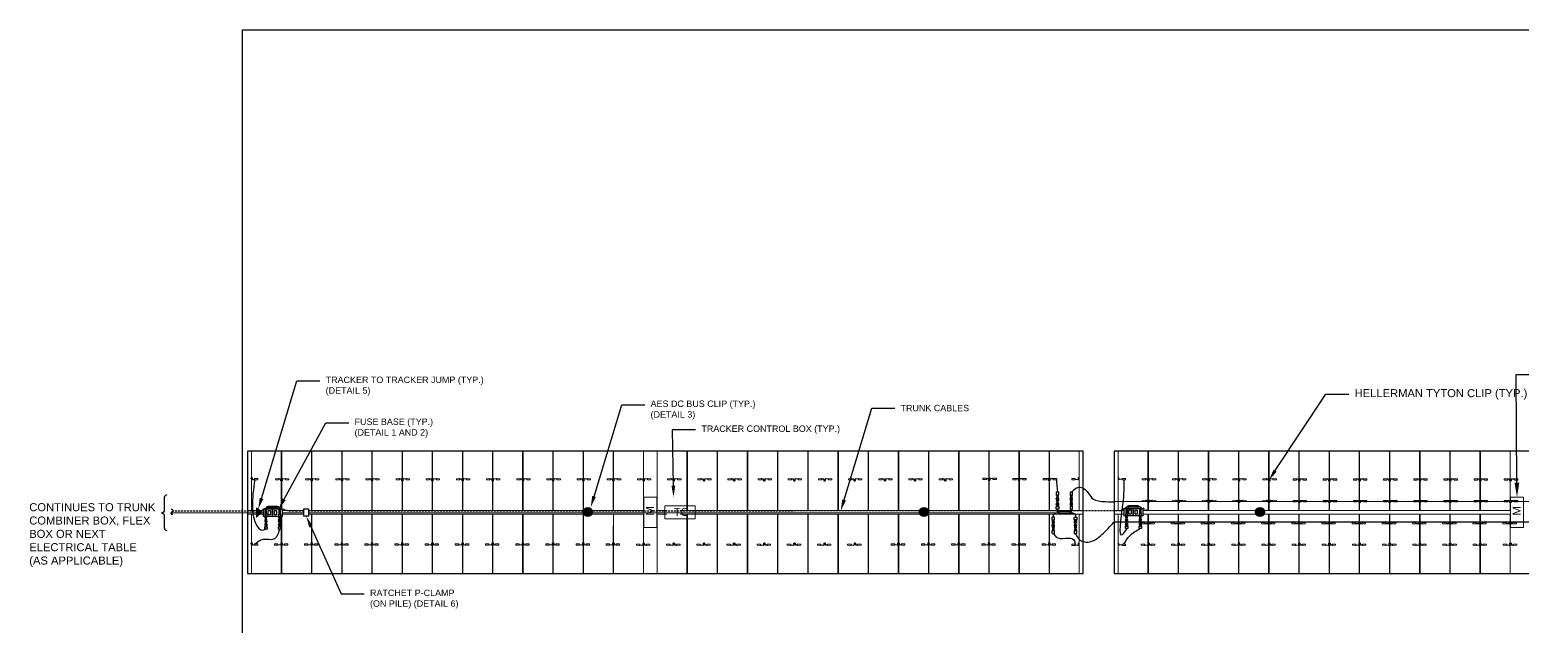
# Model space of a CAD drawing. Header units: feet. Extents: x -354 to 55127, y -297 to 4121.
# Drawn here: x -353.9 to -167.4, y 120.4 to 194.9 of the extents above; entities that cross this region are included whole.
import ezdxf
from ezdxf import colors
from ezdxf.entities.mleader import LeaderData, LeaderLine
from ezdxf.math import Vec2, Vec3

# ---------------------------------------------------------------- set-up
doc = ezdxf.new("R2010")
doc.units = ezdxf.units.FT
doc.header["$MEASUREMENT"] = 0
doc.set_wipeout_variables(frame=1)
doc.linetypes.add('ACAD-x100644055pbs01-civil$0${ Chain Double-Dash }', pattern=[0])
doc.linetypes.add('HIDDEN', pattern=[0.375, 0.25, -0.125])
for name, color, linetype in [('@2x27 Tracker LR5', 5, 'Continuous'), ('E-CABL-HARN', 6, 'HIDDEN'), ('E-CABL-HARN-NEG', 3, 'Continuous'), ('E-EQPM-HRDW', 16, 'Continuous'), ('E-HARN-COMP', 8, 'Continuous'), ('E-TRNK-CABL-NEG', 6, 'HIDDEN'), ('E-TRUNK-CABLE-POS', 6, 'HIDDEN'), ('E-WIRING DETAILS', 7, 'Continuous'), ('G-ANNO-TEXT', 1, 'Continuous'), ('G-TEXT', 7, 'Continuous'), ('PDF_Ediciones', 1, 'Continuous'), ('XREF', 7, 'Continuous')]:
    doc.layers.add(name, color=color, linetype=linetype)
for name, color, linetype, lineweight in [('E-MODULE', 253, 'Continuous', 0), ('E-TRACER-EQMPT', 252, 'Continuous', 0), ('E-TRACKER MOTOR', 252, 'Continuous', 0)]:
    doc.layers.add(name, color=color, linetype=linetype, lineweight=lineweight)
doc.styles.add('NEI-A', font='arial.ttf')
doc.styles.get("Standard").update_dxf_attribs({"font": 'arial.ttf'})

# ---------------------------------------------------------------- blocks, each defined once
blk = doc.blocks.new('CLIP')
blk.add_lwpolyline([(-0.09, 0.1), (0.05, 0.1), (0.05, -0.02), (-0.09, -0.02)], close=True)
at = {"layer": 'PDF_Ediciones', "lineweight": 0}
for points in [[(-0.9, -0.15, -0.414213), (-0.93, -0.12), (-0.93, -0.04, -0.414213), (-0.89, 0), (-0.53, 0, -0.414213), (-0.5, -0.04), (-0.5, -0.12, -0.414213), (-0.53, -0.17), (-0.9, -0.15)], [(0.71, -0.15, 0.414213), (0.75, -0.12), (0.75, -0.04, 0.414213), (0.72, 0), (0.35, 0, 0.414213), (0.32, -0.04), (0.32, -0.12, 0.414213), (0.35, -0.17), (0.71, -0.15)]]:
    blk.add_lwpolyline(points, format="xyb", dxfattribs=at)
at = {"layer": 'XREF', "flags": 128}
blk.add_lwpolyline([(-0.51, -0.1), (-0.18, -0.12, 0.486695), (-0.07, -0.03), (-0.07, 0.11, -0.78238), (0.02, 0.12), (0.02, -0.03, 0.37874), (0.16, -0.11), (0.33, -0.1)], format="xyb", dxfattribs=at)
blk = doc.blocks.new('Injected piece wire support')
h = blk.add_hatch(color=256)
h.dxf.hatch_style = 1
h.paths.add_polyline_path([(0, 0.57), (0, -0.57), (0.64, 0.07)])
at = {"layer": 'E-EQPM-HRDW', "flags": 128}
blk.add_lwpolyline([(0.64, 0.07), (0, 0.57), (0, -0.57)], close=True, dxfattribs=at)
blk = doc.blocks.new('AES Clamp')
h = blk.add_hatch(color=256)
h.dxf.hatch_style = 1
h.paths.add_polyline_path([(-0.56, 0, 1), (0.56, 0, 1)])
at = {"layer": 'E-WIRING DETAILS'}
blk.add_circle((0, 0), 0.564, dxfattribs=at)
blk = doc.blocks.new('Fuse Base')
blk.add_wipeout([(-1.12, 0.46), (1.21, 0.47), (1.21, -0.46), (-1.12, -0.46)])
at = {"layer": 'E-HARN-COMP'}
for points in [[(-1.12, 0.46), (0, 0.46), (0, -0.46), (-1.12, -0.46)], [(-0.52, 0.27), (-0.23, 0.27), (-0.23, -0.27), (-0.52, -0.27)], [(0, 0.46), (1.21, 0.47), (1.21, -0.46), (0, -0.46)], [(0.25, 0.26), (0.51, 0.26), (0.51, -0.26), (0.25, -0.26)]]:
    blk.add_lwpolyline(points, close=True, dxfattribs=at)
blk = doc.blocks.new('drop')
at = {"layer": 'E-HARN-COMP'}
blk.add_line((-0.9, 0.35), (0.9, 0.35), dxfattribs=at)
for points in [[(-0.9, 0.41, 0.38464), (-1.28, 0.11), (-1.28, -0.18)], [(0.89, 0.41, -0.38464), (1.27, 0.11), (1.27, -0.18)]]:
    blk.add_lwpolyline(points, format="xyb", dxfattribs=at)
blk.add_lwpolyline([(-0.9, 0.54), (0.9, 0.54), (0.9, 0), (-0.9, 0)], close=True, dxfattribs=at)
blk = doc.blocks.new('A$C084F4888')
at = {"layer": 'E-HARN-COMP'}
for p, q in [((0.52, 0.02, 0.01), (0.41, 0.02, 0.01)), ((0.54, 0.02, 0.01), (0.57, 0.02, 0.01)), ((0.52, -0.02, 0.01), (0.41, -0.02, 0.01)), ((0.54, -0.02, 0.01), (0.57, -0.02, 0.01))]:
    blk.add_line(p, q, dxfattribs=at)
for points, elevation in [([(0.2, -0.1), (0.2, -0.09), (0.2, 0.09), (0.2, 0.1), (0.03, 0.1), (0.01, 0.09), (0, 0.09), (0, 0.07), (0, 0.03), (0, -0.01), (0, -0.07), (0, -0.09), (0.03, -0.1), (0.2, -0.1)], -0.01), ([(0.2, 0.07), (0.2, 0.06), (0.2, 0.06), (0.2, 0.06), (0.2, 0.06), (0.2, 0.06), (0.21, 0.06), (0.21, 0.07), (0.21, 0.07), (0.22, 0.06), (0.22, 0.06), (0.22, 0.06)], 0.05), ([(0.27, 0.08), (0.27, -0.08), (0.28, -0.07), (0.28, -0.06), (0.28, -0.06), (0.29, -0.06), (0.31, -0.05), (0.32, -0.05), (0.33, -0.05), (0.35, -0.1), (0.35, -0.1), (0.35, 0.1), (0.35, 0.1), (0.33, 0.05), (0.32, 0.05), (0.31, 0.05), (0.29, 0.06), (0.28, 0.06), (0.28, 0.06), (0.28, 0.07), (0.27, 0.08)], 0), ([(0.35, 0.09), (0.37, 0.09)], 0), ([(0.47, 0.06), (0.47, 0.06), (0.46, 0.07), (0.45, 0.08), (0.43, 0.08), (0.43, 0.07), (0.37, 0.07), (0.37, 0.07), (0.37, 0.1), (0.37, 0.1), (0.37, -0.1), (0.37, -0.1), (0.37, -0.07), (0.37, -0.07), (0.43, -0.07), (0.43, -0.08), (0.45, -0.08), (0.46, -0.07), (0.47, -0.06), (0.47, -0.06), (0.46, -0.06), (0.37, -0.06), (0.37, -0.05), (0.37, -0.04), (0.37, -0.04), (0.37, 0.04), (0.37, 0.04), (0.37, 0.05), (0.37, 0.06)], 0.03), ([(0.37, 0.06), (0.46, 0.06), (0.47, 0.06)], 0.03), ([(0.2, -0.07), (0.2, -0.07), (0.2, -0.07), (0.21, -0.06), (0.21, -0.06), (0.22, -0.07), (0.22, -0.07), (0.22, -0.06), (0.22, -0.06)], 0.01), ([(0.35, -0.09), (0.37, -0.09)], 0)]:
    blk.add_lwpolyline(points, dxfattribs=dict(at, elevation=elevation))
for points in [[(0.27, 0.08), (0.26, 0.07), (0.26, 0.07), (0.26, 0.06), (0.25, 0.06), (0.25, 0.06), (0.23, 0.06), (0.23, 0.06), (0.23, 0.06), (0.22, 0.06), (0.22, 0.06), (0.22, 0.05), (0.22, 0.05), (0.22, 0.05), (0.23, 0.04), (0.26, 0.04), (0.26, 0.05), (0.26, 0.05), (0.26, 0.07)], [(0.37, 0.04), (0.38, 0.04)], [(0.38, -0.04), (0.38, 0.04), (0.38, 0.04), (0.38, -0.04), (0.38, -0.04)], [(0.38, 0.04), (0.39, 0.03), (0.39, -0.03), (0.38, -0.04), (0.38, 0.04), (0.38, 0.04)], [(0.4, 0.04), (0.4, 0.04), (0.39, 0.03), (0.39, -0.03), (0.4, -0.04), (0.4, 0.04)], [(0.39, 0.03), (0.39, 0.03)], [(0.4, 0.04), (0.41, 0.04), (0.41, 0.04), (0.41, 0.03), (0.41, 0.03), (0.57, 0.03), (0.57, 0.03), (0.57, 0.02), (0.57, -0.02), (0.57, -0.03), (0.57, -0.03), (0.41, -0.03), (0.41, -0.04), (0.41, -0.04), (0.4, -0.04), (0.4, -0.04), (0.4, 0.04)], [(0.4, 0.04), (0.4, 0.04), (0.4, -0.04), (0.4, -0.04), (0.4, 0.04)], [(0.4, 0.04), (0.4, 0.04)], [(0.54, 0.02), (0.54, 0.02), (0.54, -0.02), (0.54, -0.02), (0.54, 0.02)], [(0.57, 0.02), (0.57, 0.02), (0.57, -0.02), (0.57, -0.02)], [(0.27, -0.08), (0.26, -0.07), (0.26, -0.07), (0.26, -0.06), (0.25, -0.06), (0.25, -0.06), (0.23, -0.06), (0.23, -0.06), (0.23, -0.06), (0.22, -0.06), (0.22, -0.06), (0.22, -0.05), (0.22, -0.05), (0.22, -0.05), (0.23, -0.04), (0.26, -0.04), (0.26, -0.05), (0.26, -0.05), (0.26, -0.07)], [(0.37, -0.04), (0.38, -0.04)], [(0.38, -0.04), (0.38, -0.04)], [(0.39, -0.03), (0.39, -0.03)], [(0.4, -0.04), (0.4, -0.04)], [(0.4, -0.04), (0.4, -0.04)]]:
    blk.add_lwpolyline(points, dxfattribs=at)
at = {"layer": 'E-HARN-COMP', "elevation": 0.06}
blk.add_lwpolyline([(0.35, 0.02), (0.3, 0.02), (0.3, -0.02), (0.35, -0.02)], close=True, dxfattribs=at)
at = {"layer": 'E-HARN-COMP'}
blk.add_circle((0.32, 0, 0.05), 0.0136, dxfattribs=at)
blk = doc.blocks.new('A$C2C7A52CE')
at = {"layer": 'E-HARN-COMP'}
for p, q in [((-0.5, 0.09, 0.08), (-0.49, 0.09, 0.08)), ((-0.5, -0.09, 0.08), (-0.49, -0.09, 0.08))]:
    blk.add_line(p, q, dxfattribs=at)
for points, elevation in [([(-0.63, -0.1), (-0.64, -0.1), (-0.64, 0.1), (-0.63, 0.1), (-0.58, 0.1), (-0.57, 0.1), (-0.57, -0.1), (-0.58, -0.1), (-0.63, -0.1)], -0.03), ([(-0.63, 0.03), (-0.63, 0.03), (-0.63, 0.02), (-0.6, 0.02)], 0.08), ([(-0.57, 0.06), (-0.57, 0.06), (-0.52, 0.06), (-0.51, 0.06)], 0.01), ([(-0.51, -0.1), (-0.51, -0.1), (-0.51, 0.1), (-0.51, 0.1), (-0.5, 0.1), (-0.5, -0.1), (-0.51, -0.1)], -0.03), ([(-0.49, 0.1), (-0.49, 0.09), (-0.49, 0.09), (-0.39, 0.06), (-0.28, 0.07), (-0.28, 0.08), (-0.27, 0.08), (-0.27, -0.08), (-0.28, -0.08), (-0.28, -0.08), (-0.39, -0.06), (-0.49, -0.09), (-0.49, -0.1), (-0.49, 0.1)], -0.03), ([(-0.27, -0.08), (-0.27, -0.08), (-0.27, 0.07), (-0.27, 0.08)], -0.03), ([(-0.27, 0.07), (-0.26, 0.07), (-0.25, 0.07), (-0.25, 0.07), (-0.24, 0.07), (-0.24, 0.07), (-0.22, 0.07), (-0.22, 0.07), (-0.22, 0.07), (-0.21, 0.07), (-0.21, 0.07), (-0.2, 0.07), (-0.2, 0.07)], 0.08), ([(0, -0.09), (-0.01, -0.09), (-0.03, -0.1), (-0.14, -0.1), (-0.2, -0.1), (-0.2, -0.09), (-0.2, 0.09), (-0.2, 0.1), (-0.14, 0.1), (-0.03, 0.1), (-0.01, 0.09), (0, 0.09), (0, 0.06), (0, 0), (0, -0.07), (0, -0.09)], -0.02), ([(-0.63, -0.03), (-0.63, -0.03), (-0.63, -0.02), (-0.6, -0.02)], 0.08), ([(-0.57, -0.06), (-0.57, -0.06), (-0.52, -0.06), (-0.51, -0.06)], 0.01), ([(-0.27, -0.07), (-0.26, -0.06), (-0.25, -0.06), (-0.25, -0.07), (-0.24, -0.07), (-0.24, -0.07), (-0.23, -0.07), (-0.22, -0.07), (-0.22, -0.07), (-0.22, -0.07), (-0.22, -0.07), (-0.21, -0.07), (-0.21, -0.07), (-0.2, -0.07), (-0.2, -0.07)], -0.04)]:
    blk.add_lwpolyline(points, dxfattribs=dict(at, elevation=elevation))
for points in [[(-0.59, 0.02), (-0.43, 0.02)], [(-0.43, 0.02), (-0.43, -0.02)], [(-0.59, -0.02), (-0.43, -0.02)]]:
    blk.add_lwpolyline(points, dxfattribs=at)
blk = doc.blocks.new('RACHET CLAMP')
blk.add_wipeout([(-0.29, 0.92), (0.29, 0.92), (0.29, 0), (-0.29, 0)])
at = {"layer": 'E-HARN-COMP'}
blk.add_lwpolyline([(-0.29, 0.92), (0.29, 0.92), (0.29, 0), (-0.29, 0)], close=True, dxfattribs=at)
blk = doc.blocks.new('end break')
at = {"color": 0}
for centre, major_axis in [((0.016, 0.06), (-0.0162, -0.0604)), ((-0.016, -0.06), (0.0162, 0.0604))]:
    blk.add_ellipse(centre, major_axis=major_axis, ratio=0.75, start_param=3.141593, end_param=6.283185, dxfattribs=at)
blk = doc.blocks.new('E-100-18')
for points in [[(-0.0625, -0.15625), (0.0625, -0.15625), (0.0625, 0.15625), (-0.0625, 0.15625), (-0.0625, -0.15625)], [(-0.0625, 0.09375), (0.0625, 0.09375)], [(-0.0625, -0.09375), (0.0625, -0.09375)]]:
    blk.add_lwpolyline(points)
blk = doc.blocks.new('CIP 1 HALF')
blk.add_lwpolyline([(98.4, 120.87), (98.47, 120.87), (98.47, 120.75), (98.4, 120.75)], close=True)
at = {"layer": 'PDF_Ediciones', "lineweight": 0}
blk.add_lwpolyline([(97.59, 120.62, -0.414213), (97.57, 120.65), (97.57, 120.73, -0.414213), (97.6, 120.77), (97.96, 120.77, -0.414213), (97.99, 120.73), (97.99, 120.65, -0.414213), (97.96, 120.6), (97.59, 120.62)], format="xyb", dxfattribs=at)
at = {"layer": 'XREF', "flags": 128}
blk.add_lwpolyline([(97.98, 120.67), (98.31, 120.65, 0.486695), (98.43, 120.74), (98.43, 120.88, -0.359525), (98.47, 120.92, -0.344708)], format="xyb", dxfattribs=at)
blk = doc.blocks.new('*U40')
at = {"layer": 'Defpoints'}
blk.add_lwpolyline([(0, 23.011), (26.909, 23.011), (26.909, 0), (0, 0)], close=True, dxfattribs=at)

msp = doc.modelspace()

# ---------------------------------------------------------------- linework, layer by layer
for points in [[(-326.22, 138.94), (-326.08, 138.94), (-326.08, 138.82), (-326.22, 138.82)], [(-326.22, 130.78), (-326.08, 130.78), (-326.08, 130.66), (-326.22, 130.66)]]:
    msp.add_lwpolyline(points, close=True)
at = {"layer": '@2x27 Tracker LR5', "color": 1}
for points in [[(-222.27, 126.98), (-222.27, 142.27), (-326.66, 142.27), (-326.66, 126.98), (-222.27, 126.98)], [(-113.99, 126.98), (-113.99, 142.27), (-218.38, 142.27), (-218.38, 126.98), (-113.99, 126.98)]]:
    msp.add_lwpolyline(points, dxfattribs=at)
at = {"layer": 'E-CABL-HARN-NEG'}
msp.add_line((-115.17, 135.99, 0.07), (-218.38, 135.93), dxfattribs=at)
msp.add_lwpolyline([(-115.12, 133.18), (-115.12, 133.39), (-218.45, 133.39)], dxfattribs=at)
for points in [[(-325.77, 138.67), (-326.07, 135.31, 0.07), (-325.46, 132.89, 0.11), (-325.01, 132.43, 0.15), (-324.35, 132.52, -0.04)], [(-223.24, 131.98, 0.12), (-222.76, 131.22), (-221.66, 130.9, 0.09), (-219.93, 131.84, 0.17), (-218.45, 133.39)]]:
    msp.add_spline(points, degree=3, dxfattribs=at)
for points, end_tangent in [([(-225.62, 138.82), (-225.48, 137.15, 0.01)], (0.55098, -0.834518)), ([(-325.73, 130.68), (-324.69, 131.27, 0.11), (-323.39, 131.29, 0.11), (-322.63, 132.51, -0.09)], (0.009936, 0.999951)), ([(-217.2, 130.64), (-216.48, 131.65), (-215.18, 132.6)], (-0.031277, 0.999511)), ([(-225.95, 132, -0.03), (-225.65, 131.53, 0.14), (-223.43, 131.18, 0.24), (-223.28, 130.63, 0.14)], (-0.057691, -0.998335))]:
    msp.add_spline(points, degree=3, dxfattribs=dict(at, end_tangent=end_tangent))
msp.add_open_spline([(-223.74, 137.16, 0.01), (-222.93, 138.09, -0.03), (-221.16, 137.07, 0.07), (-221.59, 136.01, 0.24), (-219.13, 135.94, 0.06), (-218.38, 135.93)], degree=3, knots=[0, 0, 0, 0, 2.145922, 6.586726, 8.546625, 8.546625, 8.546625, 8.546625], dxfattribs=at)
at = {"layer": 'E-HARN-COMP'}
msp.add_line((-223.94, 134.52, 0.12), (-225.29, 134.52, 0.12), dxfattribs=at)
for points, elevation in [([(-225.29, 134.52, 0.344289), (-226.01, 134.28), (-226.01, 134.03)], 0.25), ([(-225.29, 134.58, -0.38464), (-225.48, 134.73), (-225.48, 135.02)], -0.12), ([(-223.94, 134.52, -0.344289), (-223.22, 134.28), (-223.22, 134.03)], 0.12)]:
    msp.add_lwpolyline(points, format="xyb", dxfattribs=dict(at, elevation=elevation))
msp.add_lwpolyline([(-223.94, 134.38), (-225.29, 134.38), (-225.29, 134.78), (-223.94, 134.78)], close=True, dxfattribs=at)
msp.add_lwpolyline([(-223.94, 134.58, 0.38464), (-223.75, 134.73), (-223.75, 135.02)], format="xyb", dxfattribs=at)
at = {"layer": 'E-MODULE'}
for points in [[(-322.45, 134.87), (-322.45, 142.27), (-326.16, 142.27), (-326.16, 134.87), (-322.45, 134.87)], [(-318.68, 134.87), (-318.68, 142.27), (-322.39, 142.27), (-322.39, 134.87), (-318.68, 134.87)], [(-314.91, 134.87), (-314.91, 142.27), (-318.62, 142.27), (-318.62, 134.87), (-314.91, 134.87)], [(-311.14, 134.87), (-311.14, 142.27), (-314.85, 142.27), (-314.85, 134.87), (-311.14, 134.87)], [(-307.37, 134.87), (-307.37, 142.27), (-311.08, 142.27), (-311.08, 134.87), (-307.37, 134.87)], [(-303.6, 134.87), (-303.6, 142.27), (-307.32, 142.27), (-307.32, 134.87), (-303.6, 134.87)], [(-299.83, 134.87), (-299.83, 142.27), (-303.55, 142.27), (-303.55, 134.87), (-299.83, 134.87)], [(-296.07, 134.87), (-296.07, 142.27), (-299.78, 142.27), (-299.78, 134.87), (-296.07, 134.87)], [(-292.3, 134.87), (-292.3, 142.27), (-296.01, 142.27), (-296.01, 134.87), (-292.3, 134.87)], [(-288.53, 134.87), (-288.53, 142.27), (-292.24, 142.27), (-292.24, 134.87), (-288.53, 134.87)], [(-284.76, 134.87), (-284.76, 142.27), (-288.47, 142.27), (-288.47, 134.87), (-284.76, 134.87)], [(-280.99, 134.87), (-280.99, 142.27), (-284.7, 142.27), (-284.7, 134.87), (-283.75, 134.87)], [(-277.22, 134.87), (-277.22, 142.27), (-280.93, 142.27), (-280.93, 134.87), (-277.22, 134.87)], [(-271.77, 134.87), (-271.77, 142.27), (-275.48, 142.27), (-275.48, 134.87), (-274.28, 134.87)], [(-268, 134.87), (-268, 142.27), (-271.71, 142.27), (-271.71, 134.87), (-268, 134.87)], [(-264.23, 134.87), (-264.23, 142.27), (-267.94, 142.27), (-267.94, 134.87), (-264.23, 134.87)], [(-260.46, 134.87), (-260.46, 142.27), (-264.17, 142.27), (-264.17, 134.87), (-260.46, 134.87)], [(-256.69, 134.87), (-256.69, 142.27), (-260.4, 142.27), (-260.4, 134.87), (-256.69, 134.87)], [(-252.92, 134.87), (-252.92, 142.27), (-256.63, 142.27), (-256.63, 134.87), (-252.92, 134.87)], [(-249.15, 134.87), (-249.15, 142.27), (-252.86, 142.27), (-252.86, 134.87), (-249.15, 134.87)], [(-245.38, 134.87), (-245.38, 142.27), (-249.09, 142.27), (-249.09, 134.87), (-245.38, 134.87)], [(-241.61, 134.87), (-241.61, 142.27), (-245.32, 142.27), (-245.32, 134.87), (-241.61, 134.87)], [(-237.84, 134.87), (-237.84, 142.27), (-241.55, 142.27), (-241.55, 134.87), (-237.84, 134.87)], [(-234.07, 134.87), (-234.07, 142.27), (-237.78, 142.27), (-237.78, 134.87), (-234.07, 134.87)], [(-230.3, 134.87), (-230.3, 142.27), (-234.01, 142.27), (-234.01, 134.87), (-230.3, 134.87)], [(-226.53, 134.87), (-226.53, 142.27), (-230.24, 142.27), (-230.24, 134.87), (-226.53, 134.87)], [(-222.76, 134.87), (-222.76, 142.27), (-226.47, 142.27), (-226.47, 134.87), (-222.76, 134.87)], [(-214.18, 134.87), (-214.18, 142.27), (-217.89, 142.27), (-217.89, 134.87), (-214.18, 134.87)], [(-210.41, 134.87), (-210.41, 142.27), (-214.12, 142.27), (-214.12, 134.87), (-210.41, 134.87)], [(-206.64, 134.87), (-206.64, 142.27), (-210.35, 142.27), (-210.35, 134.87), (-206.64, 134.87)], [(-202.87, 134.87), (-202.87, 142.27), (-206.58, 142.27), (-206.58, 134.87), (-202.87, 134.87)], [(-199.1, 134.87), (-199.1, 142.27), (-202.81, 142.27), (-202.81, 134.87), (-199.1, 134.87)], [(-195.33, 134.87), (-195.33, 142.27), (-199.04, 142.27), (-199.04, 134.87), (-195.33, 134.87)], [(-191.56, 134.87), (-191.56, 142.27), (-195.27, 142.27), (-195.27, 134.87), (-191.56, 134.87)], [(-187.79, 134.87), (-187.79, 142.27), (-191.5, 142.27), (-191.5, 134.87), (-187.79, 134.87)], [(-184.02, 134.87), (-184.02, 142.27), (-187.73, 142.27), (-187.73, 134.87), (-184.02, 134.87)], [(-180.25, 134.87), (-180.25, 142.27), (-183.96, 142.27), (-183.96, 134.87), (-180.25, 134.87)], [(-176.48, 134.87), (-176.48, 142.27), (-180.19, 142.27), (-180.19, 134.87), (-176.48, 134.87)], [(-172.71, 134.87), (-172.71, 142.27), (-176.42, 142.27), (-176.42, 134.87), (-175.47, 134.87)], [(-168.94, 134.87), (-168.94, 142.27), (-172.65, 142.27), (-172.65, 134.87), (-168.94, 134.87)], [(-322.45, 126.98), (-322.45, 134.38), (-326.16, 134.38), (-326.16, 126.98), (-322.45, 126.98)], [(-318.68, 126.98), (-318.68, 134.38), (-322.39, 134.38), (-322.39, 126.98), (-318.68, 126.98)], [(-314.91, 126.98), (-314.91, 134.38), (-318.62, 134.38), (-318.62, 126.98), (-314.91, 126.98)], [(-311.14, 126.98), (-311.14, 134.38), (-314.85, 134.38), (-314.85, 126.98), (-311.14, 126.98)], [(-307.37, 126.98), (-307.37, 134.38), (-311.08, 134.38), (-311.08, 126.98), (-307.37, 126.98)], [(-303.6, 126.98), (-303.6, 134.38), (-307.32, 134.38), (-307.32, 126.98), (-303.6, 126.98)], [(-299.83, 126.98), (-299.83, 134.38), (-303.55, 134.38), (-303.55, 126.98), (-299.83, 126.98)], [(-296.07, 126.98), (-296.07, 134.38), (-299.78, 134.38), (-299.78, 126.98), (-296.07, 126.98)], [(-292.3, 126.98), (-292.3, 134.38), (-296.01, 134.38), (-296.01, 126.98), (-292.3, 126.98)], [(-288.53, 126.98), (-288.53, 134.38), (-292.24, 134.38), (-292.24, 126.98), (-288.53, 126.98)], [(-284.76, 126.98), (-284.76, 134.38), (-288.47, 134.38), (-288.47, 126.98), (-284.76, 126.98)], [(-283.75, 134.38), (-284.7, 134.38), (-284.7, 126.98), (-280.99, 126.98)], [(-277.22, 126.98), (-277.22, 134.38), (-280.93, 134.38), (-280.93, 126.98), (-277.22, 126.98)], [(-274.28, 134.38), (-275.48, 134.38), (-275.48, 126.98), (-271.77, 126.98)], [(-272.63, 134.87), (-271.77, 134.87)], [(-271.77, 126.98), (-271.77, 134.38), (-272.63, 134.38)], [(-268, 126.98), (-268, 134.38), (-271.71, 134.38), (-271.71, 126.98), (-268, 126.98)], [(-264.23, 126.98), (-264.23, 134.38), (-267.94, 134.38), (-267.94, 126.98), (-264.23, 126.98)], [(-260.46, 126.98), (-260.46, 134.38), (-264.17, 134.38), (-264.17, 126.98), (-260.46, 126.98)], [(-256.69, 126.98), (-256.69, 134.38), (-260.4, 134.38), (-260.4, 126.98), (-256.69, 126.98)], [(-252.92, 126.98), (-252.92, 134.38), (-256.63, 134.38), (-256.63, 126.98), (-252.92, 126.98)], [(-249.15, 126.98), (-249.15, 134.38), (-252.86, 134.38), (-252.86, 126.98), (-249.15, 126.98)], [(-245.38, 126.98), (-245.38, 134.38), (-249.09, 134.38), (-249.09, 126.98), (-245.38, 126.98)], [(-241.61, 126.98), (-241.61, 134.38), (-245.32, 134.38), (-245.32, 126.98), (-241.61, 126.98)], [(-237.84, 126.98), (-237.84, 134.38), (-241.55, 134.38), (-241.55, 126.98), (-237.84, 126.98)], [(-234.07, 126.98), (-234.07, 134.38), (-237.78, 134.38), (-237.78, 126.98), (-234.07, 126.98)], [(-230.3, 126.98), (-230.3, 134.38), (-234.01, 134.38), (-234.01, 126.98), (-230.3, 126.98)], [(-226.53, 126.98), (-226.53, 134.38), (-230.24, 134.38), (-230.24, 126.98), (-226.53, 126.98)], [(-222.76, 126.98), (-222.76, 134.38), (-226.47, 134.38), (-226.47, 126.98), (-222.76, 126.98)], [(-214.18, 126.98), (-214.18, 134.38), (-217.89, 134.38), (-217.89, 126.98), (-214.18, 126.98)], [(-210.41, 126.98), (-210.41, 134.38), (-214.12, 134.38), (-214.12, 126.98), (-210.41, 126.98)], [(-206.64, 126.98), (-206.64, 134.38), (-210.35, 134.38), (-210.35, 126.98), (-206.64, 126.98)], [(-202.87, 126.98), (-202.87, 134.38), (-206.58, 134.38), (-206.58, 126.98), (-202.87, 126.98)], [(-199.1, 126.98), (-199.1, 134.38), (-202.81, 134.38), (-202.81, 126.98), (-199.1, 126.98)], [(-195.33, 126.98), (-195.33, 134.38), (-199.04, 134.38), (-199.04, 126.98), (-195.33, 126.98)], [(-191.56, 126.98), (-191.56, 134.38), (-195.27, 134.38), (-195.27, 126.98), (-191.56, 126.98)], [(-187.79, 126.98), (-187.79, 134.38), (-191.5, 134.38), (-191.5, 126.98), (-187.79, 126.98)], [(-184.02, 126.98), (-184.02, 134.38), (-187.73, 134.38), (-187.73, 126.98), (-184.02, 126.98)], [(-180.25, 126.98), (-180.25, 134.38), (-183.96, 134.38), (-183.96, 126.98), (-180.25, 126.98)], [(-176.48, 126.98), (-176.48, 134.38), (-180.19, 134.38), (-180.19, 126.98), (-176.48, 126.98)], [(-175.47, 134.38), (-176.42, 134.38), (-176.42, 126.98), (-172.71, 126.98)], [(-172.71, 126.98), (-172.71, 134.38)], [(-168.94, 126.98), (-168.94, 134.38), (-172.65, 134.38), (-172.65, 126.98), (-168.94, 126.98)], [(-280.99, 126.98), (-280.99, 132.94)]]:
    msp.add_lwpolyline(points, dxfattribs=at)
at = {"layer": 'E-TRACER-EQMPT'}
for points in [[(-326.16, 134.38), (-326.66, 134.38), (-326.66, 134.87), (-277.22, 134.87)], [(-277.22, 134.38), (-326.16, 134.38)], [(-275.53, 134.87), (-274.28, 134.87)], [(-274.28, 134.38), (-275.53, 134.38)], [(-272.63, 134.87), (-222.76, 134.87), (-222.27, 134.87), (-222.27, 134.38), (-272.63, 134.38)], [(-217.89, 134.38), (-218.38, 134.38), (-218.38, 134.87), (-168.94, 134.87)], [(-168.94, 134.38), (-217.89, 134.38)]]:
    msp.add_lwpolyline(points, dxfattribs=at)
at = {"layer": 'E-TRACKER MOTOR'}
for points in [[(-277.17, 132.73), (-277.17, 136.52), (-275.53, 136.52), (-275.53, 132.73)], [(-168.89, 132.73), (-168.89, 136.52), (-167.25, 136.52), (-167.25, 132.73)], [(-274.53, 135.45), (-270.74, 135.45), (-270.74, 133.8), (-274.53, 133.8)]]:
    msp.add_lwpolyline(points, close=True, dxfattribs=at)
at = {"layer": 'E-TRNK-CABL-NEG', "linetype": 'ACAD-x100644055pbs01-civil$0${ Chain Double-Dash }'}
msp.add_line((-223.54, 134.52, 0.12), (-336.19, 134.55, -0.09), dxfattribs=at)
at = {"layer": 'E-TRUNK-CABLE-POS'}
for p, q in [((-325.01, 134.77, -0.09), (-336.03, 134.76, -0.1)), ((-217.62, 134.8, -0.04), (-320.41, 134.77, -0.09))]:
    msp.add_line(p, q, dxfattribs=at)
at = {"layer": 'G-TEXT', "elevation": 0, "flags": 128}
msp.add_lwpolyline([(-336.74, 136.8), (-336.74, 136.8, 0.414214), (-337.08, 136.46), (-337.08, 134.89, -0.414214), (-337.42, 134.55), (-337.42, 134.55), (-337.42, 134.55, -0.414214), (-337.08, 134.21), (-337.08, 132.68, 0.414214), (-336.74, 132.35), (-336.74, 132.35)], format="xyb", dxfattribs=at)
at = {"layer": 'PDF_Ediciones', "lineweight": 0}
for points in [[(-325.42, 138.69, 0.414213), (-325.38, 138.72), (-325.38, 138.8, 0.414213), (-325.41, 138.84), (-325.77, 138.84, 0.414213), (-325.81, 138.8), (-325.81, 138.72, 0.414213), (-325.77, 138.67), (-325.42, 138.69)], [(-325.42, 138.69, 0.414213), (-325.38, 138.72), (-325.38, 138.8, 0.414213), (-325.41, 138.84), (-325.77, 138.84, 0.414213), (-325.81, 138.8), (-325.81, 138.72, 0.414213), (-325.77, 138.67), (-325.42, 138.69)], [(-325.42, 130.53, 0.414213), (-325.38, 130.56), (-325.38, 130.64, 0.414213), (-325.41, 130.68), (-325.77, 130.68, 0.414213), (-325.81, 130.64), (-325.81, 130.56, 0.414213), (-325.77, 130.51), (-325.42, 130.53)], [(-325.42, 130.53, 0.414213), (-325.38, 130.56), (-325.38, 130.64, 0.414213), (-325.41, 130.68), (-325.77, 130.68, 0.414213), (-325.81, 130.64), (-325.81, 130.56, 0.414213), (-325.77, 130.51), (-325.42, 130.53)]]:
    msp.add_lwpolyline(points, format="xyb", dxfattribs=at)
at = {"layer": 'XREF', "flags": 128}
for points in [[(-326.15, 138.99, -0.347123), (-326.11, 138.95), (-326.11, 138.81, 0.37874), (-325.96, 138.72), (-325.8, 138.74)], [(-326.15, 138.99, -0.347123), (-326.11, 138.95), (-326.11, 138.81, 0.37874), (-325.96, 138.72), (-325.8, 138.74)], [(-326.15, 130.83, -0.347123), (-326.11, 130.79), (-326.11, 130.65, 0.37874), (-325.96, 130.56), (-325.81, 130.58)]]:
    msp.add_lwpolyline(points, format="xyb", dxfattribs=at)

# ---------------------------------------------------------------- block references
for p in [(-321.27, 18.08), (-321.27, 9.87)]:
    msp.add_blockref('CIP 1 HALF', p)
at = {"xscale": -1}
for p in [(-119.42, 18.08), (-119.42, 9.87)]:
    msp.add_blockref('CIP 1 HALF', p, dxfattribs=at)
at = {"layer": 'E-CABL-HARN', "color": 4, "linetype": 'Continuous', "xscale": -2.742658024916359, "yscale": 2.742658024916359, "zscale": 2.742658024916359}
msp.add_blockref('end break', (-336.11, 134.67), dxfattribs=at)
at = {"layer": 'E-HARN-COMP', "yscale": 1.645594825810741, "zscale": 1.645594825810741}
for name, p, xscale, rotation in [('A$C2C7A52CE', (-225.48, 137.15, 0.05), -1.645594825810741, 270), ('A$C2C7A52CE', (-223.75, 137.15, 0.05), -1.645594825810741, 270), ('A$C084F4888', (-225.48, 135.02, -0.12), -1.645594825810741, 270), ('A$C084F4888', (-223.75, 135.02), 1.645594825810741, 89.99999999999999), ('A$C2C7A52CE', (-226.01, 131.99, 0.01), -1.645594825810741, 90), ('A$C084F4888', (-226.01, 134.03, 0.25), 1.645594825810741, 270.005111451496), ('A$C2C7A52CE', (-223.23, 131.99, 0.16), -1.645594825810741, 90), ('A$C084F4888', (-223.22, 134.03, 0.12), -1.645594825810741, 90.00511145149599)]:
    msp.add_blockref(name, p, dxfattribs=dict(at, xscale=xscale, rotation=rotation))
at = {"layer": 'XREF', "rotation": 180}
for p in [(-322.44, 138.67), (-318.68, 138.67), (-314.9, 138.67), (-311.14, 138.67), (-307.36, 138.67), (-303.6, 138.67), (-299.82, 138.67), (-296.06, 138.67), (-292.28, 138.67), (-288.52, 138.67), (-284.74, 138.67), (-280.98, 138.67), (-277.2, 138.67), (-273.44, 138.67), (-269.66, 138.67), (-265.9, 138.67), (-262.14, 138.67), (-258.38, 138.67), (-254.6, 138.67), (-250.84, 138.67), (-247.06, 138.67), (-243.3, 138.67), (-239.53, 138.67), (-234.04, 138.73), (-230.31, 138.7), (-226.54, 138.7), (-214.14, 138.67), (-210.37, 138.67), (-206.6, 138.67), (-202.83, 138.67), (-199.06, 138.67), (-195.29, 138.65), (-191.53, 138.65), (-187.75, 138.65), (-183.99, 138.65), (-180.21, 138.65), (-176.45, 138.65), (-172.67, 138.65), (-168.91, 138.65), (-210.37, 135.97), (-206.6, 135.97), (-202.83, 135.97), (-199.06, 135.97), (-195.29, 135.94), (-191.53, 135.94), (-187.75, 135.94), (-183.99, 135.94), (-180.21, 135.94), (-176.45, 135.94), (-172.67, 135.94), (-168.91, 135.94)]:
    msp.add_blockref('CLIP', p, dxfattribs=at)
at = {"layer": 'XREF'}
for name, p in [('Injected piece wire support', (-325.54, 134.57)), ('AES Clamp', (-284.16, 134.66)), ('AES Clamp', (-242.16, 134.66)), ('AES Clamp', (-200.17, 134.66)), ('CLIP', (-210.36, 133.34)), ('CLIP', (-206.6, 133.34)), ('CLIP', (-202.82, 133.34)), ('CLIP', (-199.06, 133.34)), ('CLIP', (-195.28, 133.34)), ('CLIP', (-191.52, 133.34)), ('CLIP', (-187.75, 133.34)), ('CLIP', (-183.98, 133.34)), ('CLIP', (-180.21, 133.34)), ('CLIP', (-176.44, 133.34)), ('CLIP', (-172.67, 133.34)), ('CLIP', (-168.9, 133.34)), ('CLIP', (-322.39, 130.68)), ('CLIP', (-318.63, 130.68)), ('CLIP', (-314.85, 130.68)), ('CLIP', (-311.09, 130.68)), ('CLIP', (-307.32, 130.68)), ('CLIP', (-303.55, 130.68)), ('CLIP', (-299.78, 130.68)), ('CLIP', (-296.01, 130.68)), ('CLIP', (-292.24, 130.68)), ('CLIP', (-288.47, 130.68)), ('CLIP', (-284.7, 130.68)), ('CLIP', (-280.93, 130.68)), ('CLIP', (-277.16, 130.65)), ('CLIP', (-273.39, 130.65)), ('CLIP', (-269.62, 130.65)), ('CLIP', (-265.85, 130.65)), ('CLIP', (-262.08, 130.65)), ('CLIP', (-258.31, 130.65)), ('CLIP', (-254.54, 130.65)), ('CLIP', (-250.77, 130.65)), ('CLIP', (-245.32, 130.68)), ('CLIP', (-241.56, 130.68)), ('CLIP', (-237.78, 130.68)), ('CLIP', (-234.02, 130.68)), ('CLIP', (-230.24, 130.68)), ('CLIP', (-226.48, 130.68)), ('CLIP', (-214.08, 130.65)), ('CLIP', (-210.32, 130.65)), ('CLIP', (-206.56, 130.65)), ('CLIP', (-202.78, 130.65)), ('CLIP', (-199.02, 130.65)), ('CLIP', (-195.24, 130.65)), ('CLIP', (-191.48, 130.65)), ('CLIP', (-187.7, 130.65)), ('CLIP', (-183.94, 130.65)), ('CLIP', (-180.17, 130.65)), ('CLIP', (-176.4, 130.65)), ('CLIP', (-172.63, 130.65)), ('CLIP', (-168.86, 130.65))]:
    msp.add_blockref(name, p, dxfattribs=at)

# ---------------------------------------------------------------- texts
at = {"layer": 'E-TRACKER MOTOR', "char_height": 1, "attachment_point": 1, "rotation": 90}
for insert in [(-276.89, 134.23), (-168.61, 134.23)]:
    msp.add_mtext_dynamic_manual_height_columns('M', width=1.4473, gutter_width=9.38, heights=[0], dxfattribs=dict(at, insert=insert))
at = {"layer": 'E-TRACKER MOTOR', "insert": (-273.42, 135.17), "char_height": 1, "attachment_point": 1}
msp.add_mtext_dynamic_manual_height_columns('TC', width=1.5814, gutter_width=9.38, heights=[0], dxfattribs=at)
at = {"layer": 'G-ANNO-TEXT', "insert": (-353.94, 131.78, 0), "char_height": 1, "width": 17.856, "attachment_point": 4, "style": 'NEI-A'}
msp.add_mtext('CONTINUES TO TRUNK COMBINER BOX, FLEX BOX OR NEXT ELECTRICAL TABLE \\P(AS APPLICABLE)', dxfattribs=at)

# ---------------------------------------------------------------- leaders
at = {"layer": 'G-ANNO-TEXT'}
ml = msp.add_multileader_mtext('Standard', dxfattribs=at)
ml.set_content('TRACKER TO TRACKER JUMP (TYP.)\\P(DETAIL 5)', color=256, style='NEI-A')
ml.set_leader_properties()
ml.build(insert=Vec2(0, 0))
ml.multileader.update_dxf_attribs({"dogleg_length": 0.36, "arrow_head_size": 1.44, "scale": 8})
ctx = ml.context
ctx.base_point, ctx.scale, ctx.char_height, ctx.arrow_head_size, ctx.landing_gap_size, ctx.plane_origin = Vec3(-317.63, 151.07), 8, 0.8, 1.44, 0.72, Vec3(-328.21, 135.55)
notes = []
notes.append((ctx, [(0, (1, 1, 0), (-320.51, 151.07), (1, 0), 2.88, [(0, [(-325.34, 134.98)], 0, [])])]))
ctx.mtext.insert, ctx.mtext.width, ctx.mtext.defined_height, ctx.mtext.flow_direction = Vec3(-316.91, 151.59), 21.3912, 4.71, 5
ml = msp.add_multileader_mtext('Standard', dxfattribs=at)
ml.set_content('DRIVE MOTOR \\PLOCATION (TYP.)', color=256, style='NEI-A')
ml.set_leader_properties()
ml.build(insert=Vec2(0, 0))
ml.multileader.update_dxf_attribs({"dogleg_length": 0.36, "arrow_head_size": 1.8, "scale": 10})
ctx = ml.context
ctx.base_point, ctx.scale, ctx.char_height, ctx.arrow_head_size, ctx.landing_gap_size, ctx.plane_origin = Vec3(-164.59, 151.87), 10, 1, 1.8, 0.9, Vec3(-168.07, 136.52)
notes.append((ctx, [(0, (1, 1, 0), (-168.19, 151.87), (1, 0), 3.6, [(0, [(-168.07, 136.52)], 0, [])])]))
ctx.mtext.insert, ctx.mtext.width, ctx.mtext.flow_direction = Vec3(-163.69, 152.52), 15.7928, 5
ml = msp.add_multileader_mtext('Standard', dxfattribs=at)
ml.set_content('HELLERMAN TYTON CLIP (TYP.) (DETAIL 4)', color=256, style='NEI-A')
ml.set_leader_properties()
ml.build(insert=Vec2(0, 0))
ml.multileader.update_dxf_attribs({"dogleg_length": 0.36, "arrow_head_size": 1.44, "scale": 8})
ctx = ml.context
ctx.base_point, ctx.scale, ctx.char_height, ctx.arrow_head_size, ctx.landing_gap_size, ctx.plane_origin = Vec3(-189.08, 149.38), 8, 1, 1.44, 0.72, Vec3(-199.19, 139.2)
notes.append((ctx, [(0, (1, 1, 0), (-191.96, 149.38), (1, 0), 2.88, [(0, [(-199.08, 138.63)], 0, [])])]))
ctx.mtext.insert, ctx.mtext.width, ctx.mtext.flow_direction = Vec3(-188.36, 150.02), 17.5037, 5
ml = msp.add_multileader_mtext('Standard', dxfattribs=at)
ml.set_content('AES DC BUS CLIP (TYP.)\\P(DETAIL 3)', color=256, style='NEI-A')
ml.set_leader_properties()
ml.build(insert=Vec2(0, 0))
ml.multileader.update_dxf_attribs({"dogleg_length": 0.36, "arrow_head_size": 1.44, "scale": 8})
ctx = ml.context
ctx.base_point, ctx.scale, ctx.char_height, ctx.arrow_head_size, ctx.landing_gap_size, ctx.plane_origin = Vec3(-277.04, 148.08), 8, 0.8, 1.44, 0.72, Vec3(-287.47, 135.91)
notes.append((ctx, [(0, (1, 1, 0), (-279.92, 148.08), (1, 0), 2.88, [(0, [(-283.8, 135.23)], 0, [])])]))
ctx.mtext.insert, ctx.mtext.width, ctx.mtext.defined_height, ctx.mtext.flow_direction = Vec3(-276.32, 148.6), 14.848, 1.95, 5
ml = msp.add_multileader_mtext('Standard', dxfattribs=at)
ml.set_content('TRACKER CONTROL BOX (TYP.)', color=256, style='NEI-A')
ml.set_leader_properties()
ml.build(insert=Vec2(0, 0))
ml.multileader.update_dxf_attribs({"dogleg_length": 0.36, "arrow_head_size": 1.44, "scale": 8})
ctx = ml.context
ctx.base_point, ctx.scale, ctx.char_height, ctx.arrow_head_size, ctx.landing_gap_size, ctx.plane_origin = Vec3(-270.69, 144.96), 8, 0.8, 1.44, 0.72, Vec3(-273.45, 136.52)
notes.append((ctx, [(0, (1, 1, 0), (-273.57, 144.96), (1, 0), 2.88, [(0, [(-273.45, 136.52)], 0, [])])]))
ctx.mtext.insert, ctx.mtext.width, ctx.mtext.flow_direction = Vec3(-269.97, 145.48), 12.6342, 5
for ctx, leaders in notes:
    for number, flags, end, landing, length, lines in leaders:
        leader = LeaderData()
        leader.index, (leader.has_last_leader_line, leader.has_dogleg_vector, leader.attachment_direction) = number, flags
        leader.last_leader_point, leader.dogleg_vector, leader.dogleg_length = Vec3(end), Vec3(landing), length
        for number, points, colour, breaks in lines:
            line = LeaderLine()
            line.index, line.vertices, line.color, line.breaks = number, Vec3.list(points), colors.encode_raw_color(colour), breaks
            leader.lines.append(line)
        ctx.leaders.append(leader)

# ---------------------------------------------------------------- next in the draw order: block references
at = {"layer": 'E-HARN-COMP'}
for p in [(-323.56, 134.58), (-216.03, 134.65)]:
    msp.add_blockref('Fuse Base', p, dxfattribs=at)

# ---------------------------------------------------------------- next in the draw order: linework, layer by layer
at = {"layer": 'E-CABL-HARN-NEG', "end_tangent": (0.15531, 0.987866)}
msp.add_spline([(-217.18, 138.71), (-217.34, 135.58, 0.17), (-217.37, 131.86, 0.19), (-216.79, 132.59, 0.12)], degree=3, dxfattribs=at)
at = {"layer": 'E-TRUNK-CABLE-POS'}
msp.add_open_spline([(-217.62, 134.8, -0.04), (-217.34, 135.02, -0.04), (-216.74, 135.44, -0.04), (-214.91, 135.5, -0.04), (-214.24, 134.72, -0.04), (-214.2, 134.83, -0.07)], degree=3, knots=[0.041369, 0.041369, 0.041369, 0.041369, 1.082642, 2.291463, 4.87944, 4.87944, 4.87944, 4.87944], dxfattribs=at)

# ---------------------------------------------------------------- next in the draw order: block references
at = {"layer": 'E-CABL-HARN-NEG', "xscale": 0.675, "yscale": 0.675, "zscale": 0.675}
for p in [(-323.51, 135.04), (-215.99, 135.11)]:
    msp.add_blockref('drop', p, dxfattribs=at)
at = {"layer": 'E-HARN-COMP', "xscale": -1.481035343229667, "yscale": 1.481035343229667, "zscale": 1.481035343229667, "rotation": 270}
for name, p in [('A$C2C7A52CE', (-324.38, 134.38, 0.04)), ('A$C2C7A52CE', (-322.66, 134.39, 0.04)), ('A$C2C7A52CE', (-216.85, 134.45, 0.04)), ('A$C2C7A52CE', (-215.13, 134.46, 0.04)), ('A$C084F4888', (-324.37, 132.52, -0.03)), ('A$C084F4888', (-322.65, 132.51, -0.07)), ('A$C084F4888', (-216.84, 132.59, -0.03)), ('A$C084F4888', (-215.12, 132.58, -0.07))]:
    msp.add_blockref(name, p, dxfattribs=at)
at = {"layer": 'E-HARN-COMP', "xscale": 1.714161265572724, "yscale": 1.714161265572724, "zscale": 1.714161265572724}
for p in [(-324.39, 134.66), (-322.66, 134.66), (-216.85, 134.72), (-215.13, 134.73)]:
    msp.add_blockref('E-100-18', p, dxfattribs=at)
at = {"layer": 'XREF', "rotation": 180}
msp.add_blockref('CLIP', (-214.14, 135.97), dxfattribs=at)
at = {"layer": 'XREF'}
msp.add_blockref('CLIP', (-214.12, 133.34), dxfattribs=at)

# ---------------------------------------------------------------- next in the draw order: leaders
at = {"layer": 'G-ANNO-TEXT'}
ml = msp.add_multileader_mtext('Standard', dxfattribs=at)
ml.set_content('TRUNK CABLES', color=256, style='NEI-A')
ml.set_leader_properties()
ml.build(insert=Vec2(0, 0))
ml.multileader.update_dxf_attribs({"dogleg_length": 0.36, "arrow_head_size": 1.44, "scale": 8})
ctx = ml.context
ctx.base_point, ctx.scale, ctx.char_height, ctx.arrow_head_size, ctx.landing_gap_size, ctx.plane_origin = Vec3(-245.81, 147.65), 8, 0.8, 1.44, 0.72, Vec3(-256.24, 135.48)
notes = []
notes.append((ctx, [(0, (1, 1, 0), (-248.69, 147.65), (1, 0), 2.88, [(0, [(-252.56, 134.8)], 0, [])])]))
ctx.mtext.insert, ctx.mtext.width, ctx.mtext.defined_height, ctx.mtext.flow_direction = Vec3(-245.09, 148.06), 14.848, 1.95, 5
ml = msp.add_multileader_mtext('Standard', dxfattribs=at)
ml.set_content('FUSE BASE (TYP.)\\P(DETAIL 1 AND 2)', color=256, style='NEI-A')
ml.set_leader_properties()
ml.build(insert=Vec2(0, 0))
ml.multileader.update_dxf_attribs({"dogleg_length": 0.36, "arrow_head_size": 1.44, "scale": 8})
ctx = ml.context
ctx.base_point, ctx.scale, ctx.char_height, ctx.arrow_head_size, ctx.landing_gap_size, ctx.plane_origin = Vec3(-314.02, 145.83), 8, 0.8, 1.44, 0.72, Vec3(-324.13, 135.66)
notes.append((ctx, [(0, (1, 1, 0), (-316.9, 145.83), (1, 0), 2.88, [(0, [(-322.79, 134.99)], 0, [])])]))
ctx.mtext.insert, ctx.mtext.width, ctx.mtext.flow_direction = Vec3(-313.3, 146.35), 10.5663, 5
for ctx, leaders in notes:
    for number, flags, end, landing, length, lines in leaders:
        leader = LeaderData()
        leader.index, (leader.has_last_leader_line, leader.has_dogleg_vector, leader.attachment_direction) = number, flags
        leader.last_leader_point, leader.dogleg_vector, leader.dogleg_length = Vec3(end), Vec3(landing), length
        for number, points, colour, breaks in lines:
            line = LeaderLine()
            line.index, line.vertices, line.color, line.breaks = number, Vec3.list(points), colors.encode_raw_color(colour), breaks
            leader.lines.append(line)
        ctx.leaders.append(leader)

# ---------------------------------------------------------------- next in the draw order: block references
at = {"layer": 'XREF'}
msp.add_blockref('RACHET CLAMP', (-319.34, 134.15), dxfattribs=at)

# ---------------------------------------------------------------- next in the draw order: linework, layer by layer
at = {"layer": 'E-TRUNK-CABLE-POS'}
msp.add_open_spline([(-325.01, 134.77), (-324.73, 134.99), (-324.12, 135.41), (-322.74, 135.4), (-321.63, 134.69), (-320.73, 134.82), (-320.41, 134.77)], degree=3, knots=[0.041369, 0.041369, 0.041369, 0.041369, 1.082642, 2.291463, 3.888959, 4.87944, 4.87944, 4.87944, 4.87944], dxfattribs=at)

# ---------------------------------------------------------------- next in the draw order: block references
at = {"layer": 'Defpoints', "xscale": 8, "yscale": 8, "zscale": 8}
msp.add_blockref('*U40', (-327.28, 10.86), dxfattribs=at)

# ---------------------------------------------------------------- next in the draw order: leaders
at = {"layer": 'G-ANNO-TEXT'}
ml = msp.add_multileader_mtext('Standard', dxfattribs=at)
ml.set_content('RATCHET P-CLAMP\\P(ON PILE) (DETAIL 6)', color=256, style='NEI-A')
ml.set_leader_properties()
ml.build(insert=Vec2(0, 0))
ml.multileader.update_dxf_attribs({"dogleg_length": 0.36, "arrow_head_size": 1.44, "scale": 8})
ctx = ml.context
ctx.base_point, ctx.scale, ctx.char_height, ctx.arrow_head_size, ctx.landing_gap_size, ctx.plane_origin = Vec3(-312.09, 124.43), 8, 0.8, 1.44, 0.72, Vec3(-322.21, 134.72)
notes = []
notes.append((ctx, [(0, (1, 1, 0), (-314.97, 124.43), (1, 0), 2.88, [(0, [(-319.34, 134.15)], 0, [])])]))
ctx.mtext.insert, ctx.mtext.width, ctx.mtext.flow_direction = Vec3(-311.37, 124.95), 13.2381, 5
for ctx, leaders in notes:
    for number, flags, end, landing, length, lines in leaders:
        leader = LeaderData()
        leader.index, (leader.has_last_leader_line, leader.has_dogleg_vector, leader.attachment_direction) = number, flags
        leader.last_leader_point, leader.dogleg_vector, leader.dogleg_length = Vec3(end), Vec3(landing), length
        for number, points, colour, breaks in lines:
            line = LeaderLine()
            line.index, line.vertices, line.color, line.breaks = number, Vec3.list(points), colors.encode_raw_color(colour), breaks
            leader.lines.append(line)
        ctx.leaders.append(leader)

doc.saveas('drawing.dxf')
